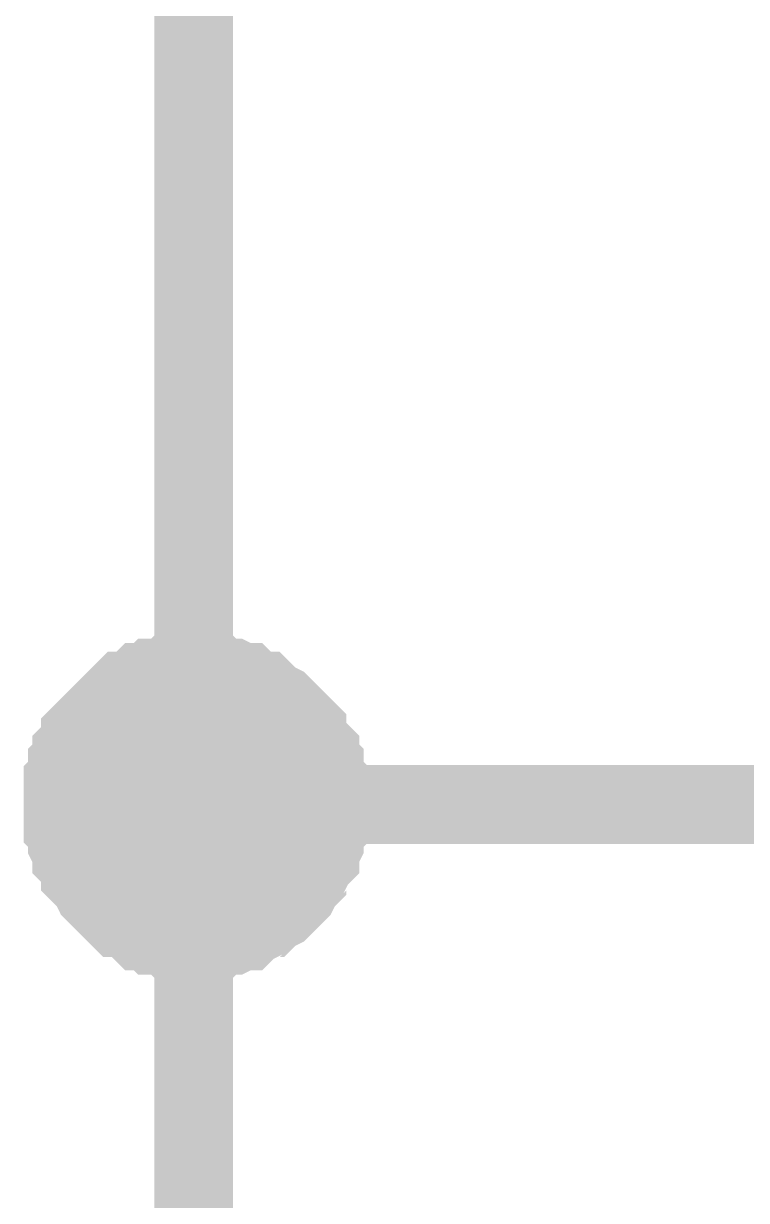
# Model space of a CAD drawing. Header units: millimetres. Extents: x -2024 to 917, y -725 to 13.
# Drawn here: x 743.795 to 746.542, y -405.292 to -400.818 of the extents above; entities that cross this region are included whole.
import ezdxf

# ---------------------------------------------------------------- set-up
doc = ezdxf.new("R2010")
doc.units = ezdxf.units.MM
doc.layers.add('Sheet', color=255, linetype='Continuous')

msp = doc.modelspace()

# ---------------------------------------------------------------- linework, layer by layer
at = {"layer": 'Sheet'}
for points, const_width in [([(746.9405, -403.7866), (744.4413, -403.7866), (744.4413, -398.7859), (744.4413, -393.8016), (771.9326, -393.8016)], 0.2997), ([(743.9448, -403.7866), (743.9448, -403.7535), (743.9448, -403.737), (743.9448, -403.7038), (743.9613, -403.6873), (743.9613, -403.6542), (743.9613, -403.6376), (743.9779, -403.6211), (743.9779, -403.5879), (743.9944, -403.5714), (744.011, -403.5548), (744.011, -403.5217), (744.0275, -403.5051), (744.0441, -403.4886), (744.0606, -403.472), (744.0772, -403.4555), (744.0937, -403.4389), (744.1103, -403.4223), (744.1268, -403.4058), (744.1434, -403.3892), (744.1599, -403.3727), (744.1765, -403.3561), (744.2096, -403.3561), (744.2262, -403.3396), (744.2427, -403.323), (744.2758, -403.323), (744.2924, -403.3064), (744.3089, -403.3064), (744.342, -403.3064), (744.3586, -403.2899), (744.3917, -403.2899), (744.4082, -403.2899), (744.4413, -403.2899)], 0.2997), ([(743.9448, -403.7866), (743.9448, -403.7535), (743.9448, -403.737), (743.9448, -403.7038), (743.9613, -403.6873), (743.9613, -403.6542), (743.9613, -403.6376), (743.9779, -403.6211), (743.9779, -403.5879), (743.9944, -403.5714), (744.011, -403.5548), (744.011, -403.5217), (744.0275, -403.5051), (744.0441, -403.4886), (744.0606, -403.472), (744.0772, -403.4555), (744.0937, -403.4389), (744.1103, -403.4223), (744.1268, -403.4058), (744.1434, -403.3892), (744.1599, -403.3727), (744.1765, -403.3561), (744.2096, -403.3561), (744.2262, -403.3396), (744.2427, -403.323), (744.2758, -403.323), (744.2924, -403.3064), (744.3089, -403.3064), (744.342, -403.3064), (744.3586, -403.2899), (744.3917, -403.2899), (744.4082, -403.2899), (744.4413, -403.2899)], 0.2997), ([(743.9448, -403.7866), (743.9448, -403.7535), (743.9448, -403.737), (743.9448, -403.7038), (743.9613, -403.6873), (743.9613, -403.6542), (743.9613, -403.6376), (743.9779, -403.6211), (743.9779, -403.5879), (743.9944, -403.5714), (744.011, -403.5548), (744.011, -403.5217), (744.0275, -403.5051), (744.0441, -403.4886), (744.0606, -403.472), (744.0772, -403.4555), (744.0937, -403.4389), (744.1103, -403.4223), (744.1268, -403.4058), (744.1434, -403.3892), (744.1599, -403.3727), (744.1765, -403.3561), (744.2096, -403.3561), (744.2262, -403.3396), (744.2427, -403.323), (744.2758, -403.323), (744.2924, -403.3064), (744.3089, -403.3064), (744.342, -403.3064), (744.3586, -403.2899), (744.3917, -403.2899), (744.4082, -403.2899), (744.4413, -403.2899)], 0.2997), ([(743.9448, -403.7866), (743.9448, -403.7535), (743.9448, -403.737), (743.9448, -403.7038), (743.9613, -403.6873), (743.9613, -403.6542), (743.9613, -403.6376), (743.9779, -403.6211), (743.9779, -403.5879), (743.9944, -403.5714), (744.011, -403.5548), (744.011, -403.5217), (744.0275, -403.5051), (744.0441, -403.4886), (744.0606, -403.472), (744.0772, -403.4555), (744.0937, -403.4389), (744.1103, -403.4223), (744.1268, -403.4058), (744.1434, -403.3892), (744.1599, -403.3727), (744.1765, -403.3561), (744.2096, -403.3561), (744.2262, -403.3396), (744.2427, -403.323), (744.2758, -403.323), (744.2924, -403.3064), (744.3089, -403.3064), (744.342, -403.3064), (744.3586, -403.2899), (744.3917, -403.2899), (744.4082, -403.2899), (744.4413, -403.2899)], 0.2997), ([(744.4413, -403.2899), (744.4413, -403.2899)], 0.2997), ([(744.4413, -403.2899), (744.4744, -403.2899), (744.491, -403.2899), (744.5241, -403.2899), (744.5406, -403.3064), (744.5737, -403.3064), (744.5903, -403.3064), (744.6234, -403.323), (744.6399, -403.323), (744.6565, -403.3396), (744.6896, -403.3561), (744.7061, -403.3561), (744.7227, -403.3727), (744.7392, -403.3892), (744.7723, -403.4058), (744.7889, -403.4223), (744.8054, -403.4389), (744.822, -403.4555), (744.8385, -403.472), (744.8551, -403.4886), (744.8716, -403.5051), (744.8716, -403.5217), (744.8882, -403.5548), (744.9047, -403.5714), (744.9213, -403.5879), (744.9213, -403.6211), (744.9378, -403.6376), (744.9378, -403.6542), (744.9378, -403.6873), (744.9544, -403.7038), (744.9544, -403.737), (744.9544, -403.7535), (744.9544, -403.7866)], 0.2997), ([(744.4413, -403.2899), (744.4413, -403.2899)], 0.2997), ([(744.4413, -403.2899), (744.4744, -403.2899), (744.491, -403.2899), (744.5241, -403.2899), (744.5406, -403.3064), (744.5737, -403.3064), (744.5903, -403.3064), (744.6234, -403.323), (744.6399, -403.323), (744.6565, -403.3396), (744.6896, -403.3561), (744.7061, -403.3561), (744.7227, -403.3727), (744.7392, -403.3892), (744.7723, -403.4058), (744.7889, -403.4223), (744.8054, -403.4389), (744.822, -403.4555), (744.8385, -403.472), (744.8551, -403.4886), (744.8716, -403.5051), (744.8716, -403.5217), (744.8882, -403.5548), (744.9047, -403.5714), (744.9213, -403.5879), (744.9213, -403.6211), (744.9378, -403.6376), (744.9378, -403.6542), (744.9378, -403.6873), (744.9544, -403.7038), (744.9544, -403.737), (744.9544, -403.7535), (744.9544, -403.7866)], 0.2997), ([(744.4413, -403.2899), (744.4413, -403.2899)], 0.2997), ([(744.4413, -403.2899), (744.4744, -403.2899), (744.491, -403.2899), (744.5241, -403.2899), (744.5406, -403.3064), (744.5737, -403.3064), (744.5903, -403.3064), (744.6234, -403.323), (744.6399, -403.323), (744.6565, -403.3396), (744.6896, -403.3561), (744.7061, -403.3561), (744.7227, -403.3727), (744.7392, -403.3892), (744.7723, -403.4058), (744.7889, -403.4223), (744.8054, -403.4389), (744.822, -403.4555), (744.8385, -403.472), (744.8551, -403.4886), (744.8716, -403.5051), (744.8716, -403.5217), (744.8882, -403.5548), (744.9047, -403.5714), (744.9213, -403.5879), (744.9213, -403.6211), (744.9378, -403.6376), (744.9378, -403.6542), (744.9378, -403.6873), (744.9544, -403.7038), (744.9544, -403.737), (744.9544, -403.7535), (744.9544, -403.7866)], 0.2997), ([(744.4413, -403.2899), (744.4413, -403.2899)], 0.2997), ([(744.4413, -403.2899), (744.4744, -403.2899), (744.491, -403.2899), (744.5241, -403.2899), (744.5406, -403.3064), (744.5737, -403.3064), (744.5903, -403.3064), (744.6234, -403.323), (744.6399, -403.323), (744.6565, -403.3396), (744.6896, -403.3561), (744.7061, -403.3561), (744.7227, -403.3727), (744.7392, -403.3892), (744.7723, -403.4058), (744.7889, -403.4223), (744.8054, -403.4389), (744.822, -403.4555), (744.8385, -403.472), (744.8551, -403.4886), (744.8716, -403.5051), (744.8716, -403.5217), (744.8882, -403.5548), (744.9047, -403.5714), (744.9213, -403.5879), (744.9213, -403.6211), (744.9378, -403.6376), (744.9378, -403.6542), (744.9378, -403.6873), (744.9544, -403.7038), (744.9544, -403.737), (744.9544, -403.7535), (744.9544, -403.7866)], 0.2997), ([(743.9448, -403.7866), (743.9448, -403.7535), (743.9448, -403.737), (743.9448, -403.7038), (743.9613, -403.6873), (743.9613, -403.6542), (743.9613, -403.6376), (743.9779, -403.6211), (743.9779, -403.5879), (743.9944, -403.5714), (744.011, -403.5548), (744.011, -403.5217), (744.0275, -403.5051), (744.0441, -403.4886), (744.0606, -403.472), (744.0772, -403.4555), (744.0937, -403.4389), (744.1103, -403.4223), (744.1268, -403.4058), (744.1434, -403.3892), (744.1599, -403.3727), (744.1765, -403.3561), (744.2096, -403.3561), (744.2262, -403.3396), (744.2427, -403.323), (744.2758, -403.323), (744.2924, -403.3064), (744.3089, -403.3064), (744.342, -403.3064), (744.3586, -403.2899), (744.3917, -403.2899), (744.4082, -403.2899), (744.4413, -403.2899)], 0.0991), ([(743.9448, -403.7866), (743.9448, -403.7535), (743.9448, -403.737), (743.9448, -403.7038), (743.9613, -403.6873), (743.9613, -403.6542), (743.9613, -403.6376), (743.9779, -403.6211), (743.9779, -403.5879), (743.9944, -403.5714), (744.011, -403.5548), (744.011, -403.5217), (744.0275, -403.5051), (744.0441, -403.4886), (744.0606, -403.472), (744.0772, -403.4555), (744.0937, -403.4389), (744.1103, -403.4223), (744.1268, -403.4058), (744.1434, -403.3892), (744.1599, -403.3727), (744.1765, -403.3561), (744.2096, -403.3561), (744.2262, -403.3396), (744.2427, -403.323), (744.2758, -403.323), (744.2924, -403.3064), (744.3089, -403.3064), (744.342, -403.3064), (744.3586, -403.2899), (744.3917, -403.2899), (744.4082, -403.2899), (744.4413, -403.2899)], 0.0991), ([(743.9448, -403.7866), (743.9448, -403.7535), (743.9448, -403.737), (743.9448, -403.7038), (743.9613, -403.6873), (743.9613, -403.6542), (743.9613, -403.6376), (743.9779, -403.6211), (743.9779, -403.5879), (743.9944, -403.5714), (744.011, -403.5548), (744.011, -403.5217), (744.0275, -403.5051), (744.0441, -403.4886), (744.0606, -403.472), (744.0772, -403.4555), (744.0937, -403.4389), (744.1103, -403.4223), (744.1268, -403.4058), (744.1434, -403.3892), (744.1599, -403.3727), (744.1765, -403.3561), (744.2096, -403.3561), (744.2262, -403.3396), (744.2427, -403.323), (744.2758, -403.323), (744.2924, -403.3064), (744.3089, -403.3064), (744.342, -403.3064), (744.3586, -403.2899), (744.3917, -403.2899), (744.4082, -403.2899), (744.4413, -403.2899)], 0.0991), ([(743.9448, -403.7866), (743.9448, -403.7535), (743.9448, -403.737), (743.9448, -403.7038), (743.9613, -403.6873), (743.9613, -403.6542), (743.9613, -403.6376), (743.9779, -403.6211), (743.9779, -403.5879), (743.9944, -403.5714), (744.011, -403.5548), (744.011, -403.5217), (744.0275, -403.5051), (744.0441, -403.4886), (744.0606, -403.472), (744.0772, -403.4555), (744.0937, -403.4389), (744.1103, -403.4223), (744.1268, -403.4058), (744.1434, -403.3892), (744.1599, -403.3727), (744.1765, -403.3561), (744.2096, -403.3561), (744.2262, -403.3396), (744.2427, -403.323), (744.2758, -403.323), (744.2924, -403.3064), (744.3089, -403.3064), (744.342, -403.3064), (744.3586, -403.2899), (744.3917, -403.2899), (744.4082, -403.2899), (744.4413, -403.2899)], 0.0991), ([(744.4413, -403.2899), (744.4413, -403.2899)], 0.0991), ([(744.4413, -403.2899), (744.4744, -403.2899), (744.491, -403.2899), (744.5241, -403.2899), (744.5406, -403.3064), (744.5737, -403.3064), (744.5903, -403.3064), (744.6234, -403.323), (744.6399, -403.323), (744.6565, -403.3396), (744.6896, -403.3561), (744.7061, -403.3561), (744.7227, -403.3727), (744.7392, -403.3892), (744.7723, -403.4058), (744.7889, -403.4223), (744.8054, -403.4389), (744.822, -403.4555), (744.8385, -403.472), (744.8551, -403.4886), (744.8716, -403.5051), (744.8716, -403.5217), (744.8882, -403.5548), (744.9047, -403.5714), (744.9213, -403.5879), (744.9213, -403.6211), (744.9378, -403.6376), (744.9378, -403.6542), (744.9378, -403.6873), (744.9544, -403.7038), (744.9544, -403.737), (744.9544, -403.7535), (744.9544, -403.7866)], 0.0991), ([(744.4413, -403.2899), (744.4413, -403.2899)], 0.0991), ([(744.4413, -403.2899), (744.4744, -403.2899), (744.491, -403.2899), (744.5241, -403.2899), (744.5406, -403.3064), (744.5737, -403.3064), (744.5903, -403.3064), (744.6234, -403.323), (744.6399, -403.323), (744.6565, -403.3396), (744.6896, -403.3561), (744.7061, -403.3561), (744.7227, -403.3727), (744.7392, -403.3892), (744.7723, -403.4058), (744.7889, -403.4223), (744.8054, -403.4389), (744.822, -403.4555), (744.8385, -403.472), (744.8551, -403.4886), (744.8716, -403.5051), (744.8716, -403.5217), (744.8882, -403.5548), (744.9047, -403.5714), (744.9213, -403.5879), (744.9213, -403.6211), (744.9378, -403.6376), (744.9378, -403.6542), (744.9378, -403.6873), (744.9544, -403.7038), (744.9544, -403.737), (744.9544, -403.7535), (744.9544, -403.7866)], 0.0991), ([(744.4413, -403.2899), (744.4413, -403.2899)], 0.0991), ([(744.4413, -403.2899), (744.4744, -403.2899), (744.491, -403.2899), (744.5241, -403.2899), (744.5406, -403.3064), (744.5737, -403.3064), (744.5903, -403.3064), (744.6234, -403.323), (744.6399, -403.323), (744.6565, -403.3396), (744.6896, -403.3561), (744.7061, -403.3561), (744.7227, -403.3727), (744.7392, -403.3892), (744.7723, -403.4058), (744.7889, -403.4223), (744.8054, -403.4389), (744.822, -403.4555), (744.8385, -403.472), (744.8551, -403.4886), (744.8716, -403.5051), (744.8716, -403.5217), (744.8882, -403.5548), (744.9047, -403.5714), (744.9213, -403.5879), (744.9213, -403.6211), (744.9378, -403.6376), (744.9378, -403.6542), (744.9378, -403.6873), (744.9544, -403.7038), (744.9544, -403.737), (744.9544, -403.7535), (744.9544, -403.7866)], 0.0991), ([(744.4413, -403.2899), (744.4413, -403.2899)], 0.0991), ([(744.4413, -403.2899), (744.4744, -403.2899), (744.491, -403.2899), (744.5241, -403.2899), (744.5406, -403.3064), (744.5737, -403.3064), (744.5903, -403.3064), (744.6234, -403.323), (744.6399, -403.323), (744.6565, -403.3396), (744.6896, -403.3561), (744.7061, -403.3561), (744.7227, -403.3727), (744.7392, -403.3892), (744.7723, -403.4058), (744.7889, -403.4223), (744.8054, -403.4389), (744.822, -403.4555), (744.8385, -403.472), (744.8551, -403.4886), (744.8716, -403.5051), (744.8716, -403.5217), (744.8882, -403.5548), (744.9047, -403.5714), (744.9213, -403.5879), (744.9213, -403.6211), (744.9378, -403.6376), (744.9378, -403.6542), (744.9378, -403.6873), (744.9544, -403.7038), (744.9544, -403.737), (744.9544, -403.7535), (744.9544, -403.7866)], 0.0991), ([(744.4413, -404.3), (744.4082, -404.3), (744.3917, -404.3), (744.3586, -404.3), (744.342, -404.2834), (744.3089, -404.2834), (744.2924, -404.2834), (744.2758, -404.2669), (744.2427, -404.2669), (744.2262, -404.2503), (744.2096, -404.2337), (744.1765, -404.2172), (744.1599, -404.2172), (744.1434, -404.2006), (744.1268, -404.1841), (744.1103, -404.1675), (744.0937, -404.1509), (744.0772, -404.1344), (744.0606, -404.1178), (744.0441, -404.0847), (744.0275, -404.0681), (744.011, -404.0516), (744.011, -404.035), (743.9944, -404.0019), (743.9779, -403.9854), (743.9779, -403.9688), (743.9613, -403.9357), (743.9613, -403.9191), (743.9613, -403.886), (743.9448, -403.8694), (743.9448, -403.8363), (743.9448, -403.8198), (743.9448, -403.7866)], 0.2997), ([(743.9448, -403.7866), (743.9448, -403.7866)], 0.2997), ([(744.4413, -404.3), (744.4082, -404.3), (744.3917, -404.3), (744.3586, -404.3), (744.342, -404.2834), (744.3089, -404.2834), (744.2924, -404.2834), (744.2758, -404.2669), (744.2427, -404.2669), (744.2262, -404.2503), (744.2096, -404.2337), (744.1765, -404.2172), (744.1599, -404.2172), (744.1434, -404.2006), (744.1268, -404.1841), (744.1103, -404.1675), (744.0937, -404.1509), (744.0772, -404.1344), (744.0606, -404.1178), (744.0441, -404.0847), (744.0275, -404.0681), (744.011, -404.0516), (744.011, -404.035), (743.9944, -404.0019), (743.9779, -403.9854), (743.9779, -403.9688), (743.9613, -403.9357), (743.9613, -403.9191), (743.9613, -403.886), (743.9448, -403.8694), (743.9448, -403.8363), (743.9448, -403.8198), (743.9448, -403.7866)], 0.2997), ([(743.9448, -403.7866), (743.9448, -403.7866)], 0.2997), ([(744.4413, -404.3), (744.4082, -404.3), (744.3917, -404.3), (744.3586, -404.3), (744.342, -404.2834), (744.3089, -404.2834), (744.2924, -404.2834), (744.2758, -404.2669), (744.2427, -404.2669), (744.2262, -404.2503), (744.2096, -404.2337), (744.1765, -404.2172), (744.1599, -404.2172), (744.1434, -404.2006), (744.1268, -404.1841), (744.1103, -404.1675), (744.0937, -404.1509), (744.0772, -404.1344), (744.0606, -404.1178), (744.0441, -404.0847), (744.0275, -404.0681), (744.011, -404.0516), (744.011, -404.035), (743.9944, -404.0019), (743.9779, -403.9854), (743.9779, -403.9688), (743.9613, -403.9357), (743.9613, -403.9191), (743.9613, -403.886), (743.9448, -403.8694), (743.9448, -403.8363), (743.9448, -403.8198), (743.9448, -403.7866)], 0.2997), ([(743.9448, -403.7866), (743.9448, -403.7866)], 0.2997), ([(744.4413, -404.3), (744.4082, -404.3), (744.3917, -404.3), (744.3586, -404.3), (744.342, -404.2834), (744.3089, -404.2834), (744.2924, -404.2834), (744.2758, -404.2669), (744.2427, -404.2669), (744.2262, -404.2503), (744.2096, -404.2337), (744.1765, -404.2172), (744.1599, -404.2172), (744.1434, -404.2006), (744.1268, -404.1841), (744.1103, -404.1675), (744.0937, -404.1509), (744.0772, -404.1344), (744.0606, -404.1178), (744.0441, -404.0847), (744.0275, -404.0681), (744.011, -404.0516), (744.011, -404.035), (743.9944, -404.0019), (743.9779, -403.9854), (743.9779, -403.9688), (743.9613, -403.9357), (743.9613, -403.9191), (743.9613, -403.886), (743.9448, -403.8694), (743.9448, -403.8363), (743.9448, -403.8198), (743.9448, -403.7866)], 0.2997), ([(743.9448, -403.7866), (743.9448, -403.7866)], 0.2997), ([(771.9326, -408.7874), (744.4413, -408.7874), (744.4413, -403.7866)], 0.2997), ([(744.9544, -403.7866), (744.9544, -403.8198), (744.9544, -403.8363), (744.9544, -403.8694), (744.9378, -403.886), (744.9378, -403.9191), (744.9378, -403.9357), (744.9213, -403.9688), (744.9213, -403.9854), (744.9047, -404.0019), (744.8882, -404.035), (744.8716, -404.0516), (744.8716, -404.0681), (744.8551, -404.0847), (744.8385, -404.1178), (744.822, -404.1344), (744.8054, -404.1509), (744.7889, -404.1675), (744.7723, -404.1841), (744.7392, -404.2006), (744.7227, -404.2172), (744.7061, -404.2172), (744.6896, -404.2337), (744.6565, -404.2503), (744.6399, -404.2669), (744.6234, -404.2669), (744.5903, -404.2834), (744.5737, -404.2834), (744.5406, -404.2834), (744.5241, -404.3), (744.491, -404.3), (744.4744, -404.3), (744.4413, -404.3)], 0.2997), ([(744.9544, -403.7866), (744.9544, -403.8198), (744.9544, -403.8363), (744.9544, -403.8694), (744.9378, -403.886), (744.9378, -403.9191), (744.9378, -403.9357), (744.9213, -403.9688), (744.9213, -403.9854), (744.9047, -404.0019), (744.8882, -404.035), (744.8716, -404.0516), (744.8716, -404.0681), (744.8551, -404.0847), (744.8385, -404.1178), (744.822, -404.1344), (744.8054, -404.1509), (744.7889, -404.1675), (744.7723, -404.1841), (744.7392, -404.2006), (744.7227, -404.2172), (744.7061, -404.2172), (744.6896, -404.2337), (744.6565, -404.2503), (744.6399, -404.2669), (744.6234, -404.2669), (744.5903, -404.2834), (744.5737, -404.2834), (744.5406, -404.2834), (744.5241, -404.3), (744.491, -404.3), (744.4744, -404.3), (744.4413, -404.3)], 0.2997), ([(744.9544, -403.7866), (744.9544, -403.8198), (744.9544, -403.8363), (744.9544, -403.8694), (744.9378, -403.886), (744.9378, -403.9191), (744.9378, -403.9357), (744.9213, -403.9688), (744.9213, -403.9854), (744.9047, -404.0019), (744.8882, -404.035), (744.8716, -404.0516), (744.8716, -404.0681), (744.8551, -404.0847), (744.8385, -404.1178), (744.822, -404.1344), (744.8054, -404.1509), (744.7889, -404.1675), (744.7723, -404.1841), (744.7392, -404.2006), (744.7227, -404.2172), (744.7061, -404.2172), (744.6896, -404.2337), (744.6565, -404.2503), (744.6399, -404.2669), (744.6234, -404.2669), (744.5903, -404.2834), (744.5737, -404.2834), (744.5406, -404.2834), (744.5241, -404.3), (744.491, -404.3), (744.4744, -404.3), (744.4413, -404.3)], 0.2997), ([(744.9544, -403.7866), (744.9544, -403.8198), (744.9544, -403.8363), (744.9544, -403.8694), (744.9378, -403.886), (744.9378, -403.9191), (744.9378, -403.9357), (744.9213, -403.9688), (744.9213, -403.9854), (744.9047, -404.0019), (744.8882, -404.035), (744.8716, -404.0516), (744.8716, -404.0681), (744.8551, -404.0847), (744.8385, -404.1178), (744.822, -404.1344), (744.8054, -404.1509), (744.7889, -404.1675), (744.7723, -404.1841), (744.7392, -404.2006), (744.7227, -404.2172), (744.7061, -404.2172), (744.6896, -404.2337), (744.6565, -404.2503), (744.6399, -404.2669), (744.6234, -404.2669), (744.5903, -404.2834), (744.5737, -404.2834), (744.5406, -404.2834), (744.5241, -404.3), (744.491, -404.3), (744.4744, -404.3), (744.4413, -404.3)], 0.2997), ([(744.9544, -403.7866), (744.9544, -403.7866), (744.9544, -403.7866), (744.9544, -403.7866), (744.9544, -403.7866), (744.9544, -403.7866), (744.9544, -403.7866), (744.9544, -403.7866), (744.9544, -403.7866), (744.9544, -403.7866), (744.9544, -403.7866), (744.9544, -403.7866), (744.9544, -403.7866), (744.9544, -403.7866), (744.9544, -403.7866), (744.9544, -403.7866), (744.9544, -403.7866), (744.9544, -403.7866), (744.9544, -403.7866), (744.9544, -403.7866), (744.9544, -403.7866), (744.9544, -403.7866), (744.9544, -403.7866), (744.9544, -403.7866), (744.9544, -403.7866), (744.9544, -403.7866), (744.9544, -403.7866), (744.9544, -403.7866), (744.9544, -403.7866), (744.9544, -403.7866), (744.9544, -403.7866), (744.9544, -403.7866), (744.9544, -403.7866)], 0.2997), ([(744.9544, -403.7866), (744.9544, -403.7866)], 0.2997), ([(744.9544, -403.7866), (744.9544, -403.7866), (744.9544, -403.7866), (744.9544, -403.7866), (744.9544, -403.7866), (744.9544, -403.7866), (744.9544, -403.7866), (744.9544, -403.7866), (744.9544, -403.7866), (744.9544, -403.7866), (744.9544, -403.7866), (744.9544, -403.7866), (744.9544, -403.7866), (744.9544, -403.7866), (744.9544, -403.7866), (744.9544, -403.7866), (744.9544, -403.7866), (744.9544, -403.7866), (744.9544, -403.7866), (744.9544, -403.7866), (744.9544, -403.7866), (744.9544, -403.7866), (744.9544, -403.7866), (744.9544, -403.7866), (744.9544, -403.7866), (744.9544, -403.7866), (744.9544, -403.7866), (744.9544, -403.7866), (744.9544, -403.7866), (744.9544, -403.7866), (744.9544, -403.7866), (744.9544, -403.7866), (744.9544, -403.7866)], 0.2997), ([(744.9544, -403.7866), (744.9544, -403.7866)], 0.2997), ([(744.9544, -403.7866), (744.9544, -403.7866), (744.9544, -403.7866), (744.9544, -403.7866), (744.9544, -403.7866), (744.9544, -403.7866), (744.9544, -403.7866), (744.9544, -403.7866), (744.9544, -403.7866), (744.9544, -403.7866), (744.9544, -403.7866), (744.9544, -403.7866), (744.9544, -403.7866), (744.9544, -403.7866), (744.9544, -403.7866), (744.9544, -403.7866), (744.9544, -403.7866), (744.9544, -403.7866), (744.9544, -403.7866), (744.9544, -403.7866), (744.9544, -403.7866), (744.9544, -403.7866), (744.9544, -403.7866), (744.9544, -403.7866), (744.9544, -403.7866), (744.9544, -403.7866), (744.9544, -403.7866), (744.9544, -403.7866), (744.9544, -403.7866), (744.9544, -403.7866), (744.9544, -403.7866), (744.9544, -403.7866), (744.9544, -403.7866)], 0.2997), ([(744.9544, -403.7866), (744.9544, -403.7866)], 0.2997), ([(744.9544, -403.7866), (744.9544, -403.7866), (744.9544, -403.7866), (744.9544, -403.7866), (744.9544, -403.7866), (744.9544, -403.7866), (744.9544, -403.7866), (744.9544, -403.7866), (744.9544, -403.7866), (744.9544, -403.7866), (744.9544, -403.7866), (744.9544, -403.7866), (744.9544, -403.7866), (744.9544, -403.7866), (744.9544, -403.7866), (744.9544, -403.7866), (744.9544, -403.7866), (744.9544, -403.7866), (744.9544, -403.7866), (744.9544, -403.7866), (744.9544, -403.7866), (744.9544, -403.7866), (744.9544, -403.7866), (744.9544, -403.7866), (744.9544, -403.7866), (744.9544, -403.7866), (744.9544, -403.7866), (744.9544, -403.7866), (744.9544, -403.7866), (744.9544, -403.7866), (744.9544, -403.7866), (744.9544, -403.7866), (744.9544, -403.7866)], 0.2997), ([(744.9544, -403.7866), (744.9544, -403.7866)], 0.2997), ([(744.4413, -404.3), (744.4082, -404.3), (744.3917, -404.3), (744.3586, -404.3), (744.342, -404.2834), (744.3089, -404.2834), (744.2924, -404.2834), (744.2758, -404.2669), (744.2427, -404.2669), (744.2262, -404.2503), (744.2096, -404.2337), (744.1765, -404.2172), (744.1599, -404.2172), (744.1434, -404.2006), (744.1268, -404.1841), (744.1103, -404.1675), (744.0937, -404.1509), (744.0772, -404.1344), (744.0606, -404.1178), (744.0441, -404.0847), (744.0275, -404.0681), (744.011, -404.0516), (744.011, -404.035), (743.9944, -404.0019), (743.9779, -403.9854), (743.9779, -403.9688), (743.9613, -403.9357), (743.9613, -403.9191), (743.9613, -403.886), (743.9448, -403.8694), (743.9448, -403.8363), (743.9448, -403.8198), (743.9448, -403.7866)], 0.0991), ([(743.9448, -403.7866), (743.9448, -403.7866)], 0.0991), ([(744.4413, -404.3), (744.4082, -404.3), (744.3917, -404.3), (744.3586, -404.3), (744.342, -404.2834), (744.3089, -404.2834), (744.2924, -404.2834), (744.2758, -404.2669), (744.2427, -404.2669), (744.2262, -404.2503), (744.2096, -404.2337), (744.1765, -404.2172), (744.1599, -404.2172), (744.1434, -404.2006), (744.1268, -404.1841), (744.1103, -404.1675), (744.0937, -404.1509), (744.0772, -404.1344), (744.0606, -404.1178), (744.0441, -404.0847), (744.0275, -404.0681), (744.011, -404.0516), (744.011, -404.035), (743.9944, -404.0019), (743.9779, -403.9854), (743.9779, -403.9688), (743.9613, -403.9357), (743.9613, -403.9191), (743.9613, -403.886), (743.9448, -403.8694), (743.9448, -403.8363), (743.9448, -403.8198), (743.9448, -403.7866)], 0.0991), ([(743.9448, -403.7866), (743.9448, -403.7866)], 0.0991), ([(744.4413, -404.3), (744.4082, -404.3), (744.3917, -404.3), (744.3586, -404.3), (744.342, -404.2834), (744.3089, -404.2834), (744.2924, -404.2834), (744.2758, -404.2669), (744.2427, -404.2669), (744.2262, -404.2503), (744.2096, -404.2337), (744.1765, -404.2172), (744.1599, -404.2172), (744.1434, -404.2006), (744.1268, -404.1841), (744.1103, -404.1675), (744.0937, -404.1509), (744.0772, -404.1344), (744.0606, -404.1178), (744.0441, -404.0847), (744.0275, -404.0681), (744.011, -404.0516), (744.011, -404.035), (743.9944, -404.0019), (743.9779, -403.9854), (743.9779, -403.9688), (743.9613, -403.9357), (743.9613, -403.9191), (743.9613, -403.886), (743.9448, -403.8694), (743.9448, -403.8363), (743.9448, -403.8198), (743.9448, -403.7866)], 0.0991), ([(743.9448, -403.7866), (743.9448, -403.7866)], 0.0991), ([(744.4413, -404.3), (744.4082, -404.3), (744.3917, -404.3), (744.3586, -404.3), (744.342, -404.2834), (744.3089, -404.2834), (744.2924, -404.2834), (744.2758, -404.2669), (744.2427, -404.2669), (744.2262, -404.2503), (744.2096, -404.2337), (744.1765, -404.2172), (744.1599, -404.2172), (744.1434, -404.2006), (744.1268, -404.1841), (744.1103, -404.1675), (744.0937, -404.1509), (744.0772, -404.1344), (744.0606, -404.1178), (744.0441, -404.0847), (744.0275, -404.0681), (744.011, -404.0516), (744.011, -404.035), (743.9944, -404.0019), (743.9779, -403.9854), (743.9779, -403.9688), (743.9613, -403.9357), (743.9613, -403.9191), (743.9613, -403.886), (743.9448, -403.8694), (743.9448, -403.8363), (743.9448, -403.8198), (743.9448, -403.7866)], 0.0991), ([(743.9448, -403.7866), (743.9448, -403.7866)], 0.0991), ([(744.9544, -403.7866), (744.9544, -403.8198), (744.9544, -403.8363), (744.9544, -403.8694), (744.9378, -403.886), (744.9378, -403.9191), (744.9378, -403.9357), (744.9213, -403.9688), (744.9213, -403.9854), (744.9047, -404.0019), (744.8882, -404.035), (744.8716, -404.0516), (744.8716, -404.0681), (744.8551, -404.0847), (744.8385, -404.1178), (744.822, -404.1344), (744.8054, -404.1509), (744.7889, -404.1675), (744.7723, -404.1841), (744.7392, -404.2006), (744.7227, -404.2172), (744.7061, -404.2172), (744.6896, -404.2337), (744.6565, -404.2503), (744.6399, -404.2669), (744.6234, -404.2669), (744.5903, -404.2834), (744.5737, -404.2834), (744.5406, -404.2834), (744.5241, -404.3), (744.491, -404.3), (744.4744, -404.3), (744.4413, -404.3)], 0.0991), ([(744.9544, -403.7866), (744.9544, -403.8198), (744.9544, -403.8363), (744.9544, -403.8694), (744.9378, -403.886), (744.9378, -403.9191), (744.9378, -403.9357), (744.9213, -403.9688), (744.9213, -403.9854), (744.9047, -404.0019), (744.8882, -404.035), (744.8716, -404.0516), (744.8716, -404.0681), (744.8551, -404.0847), (744.8385, -404.1178), (744.822, -404.1344), (744.8054, -404.1509), (744.7889, -404.1675), (744.7723, -404.1841), (744.7392, -404.2006), (744.7227, -404.2172), (744.7061, -404.2172), (744.6896, -404.2337), (744.6565, -404.2503), (744.6399, -404.2669), (744.6234, -404.2669), (744.5903, -404.2834), (744.5737, -404.2834), (744.5406, -404.2834), (744.5241, -404.3), (744.491, -404.3), (744.4744, -404.3), (744.4413, -404.3)], 0.0991), ([(744.9544, -403.7866), (744.9544, -403.8198), (744.9544, -403.8363), (744.9544, -403.8694), (744.9378, -403.886), (744.9378, -403.9191), (744.9378, -403.9357), (744.9213, -403.9688), (744.9213, -403.9854), (744.9047, -404.0019), (744.8882, -404.035), (744.8716, -404.0516), (744.8716, -404.0681), (744.8551, -404.0847), (744.8385, -404.1178), (744.822, -404.1344), (744.8054, -404.1509), (744.7889, -404.1675), (744.7723, -404.1841), (744.7392, -404.2006), (744.7227, -404.2172), (744.7061, -404.2172), (744.6896, -404.2337), (744.6565, -404.2503), (744.6399, -404.2669), (744.6234, -404.2669), (744.5903, -404.2834), (744.5737, -404.2834), (744.5406, -404.2834), (744.5241, -404.3), (744.491, -404.3), (744.4744, -404.3), (744.4413, -404.3)], 0.0991), ([(744.9544, -403.7866), (744.9544, -403.8198), (744.9544, -403.8363), (744.9544, -403.8694), (744.9378, -403.886), (744.9378, -403.9191), (744.9378, -403.9357), (744.9213, -403.9688), (744.9213, -403.9854), (744.9047, -404.0019), (744.8882, -404.035), (744.8716, -404.0516), (744.8716, -404.0681), (744.8551, -404.0847), (744.8385, -404.1178), (744.822, -404.1344), (744.8054, -404.1509), (744.7889, -404.1675), (744.7723, -404.1841), (744.7392, -404.2006), (744.7227, -404.2172), (744.7061, -404.2172), (744.6896, -404.2337), (744.6565, -404.2503), (744.6399, -404.2669), (744.6234, -404.2669), (744.5903, -404.2834), (744.5737, -404.2834), (744.5406, -404.2834), (744.5241, -404.3), (744.491, -404.3), (744.4744, -404.3), (744.4413, -404.3)], 0.0991), ([(744.9544, -403.7866), (744.9544, -403.7866), (744.9544, -403.7866), (744.9544, -403.7866), (744.9544, -403.7866), (744.9544, -403.7866), (744.9544, -403.7866), (744.9544, -403.7866), (744.9544, -403.7866), (744.9544, -403.7866), (744.9544, -403.7866), (744.9544, -403.7866), (744.9544, -403.7866), (744.9544, -403.7866), (744.9544, -403.7866), (744.9544, -403.7866), (744.9544, -403.7866), (744.9544, -403.7866), (744.9544, -403.7866), (744.9544, -403.7866), (744.9544, -403.7866), (744.9544, -403.7866), (744.9544, -403.7866), (744.9544, -403.7866), (744.9544, -403.7866), (744.9544, -403.7866), (744.9544, -403.7866), (744.9544, -403.7866), (744.9544, -403.7866), (744.9544, -403.7866), (744.9544, -403.7866), (744.9544, -403.7866), (744.9544, -403.7866)], 0.0991), ([(744.9544, -403.7866), (744.9544, -403.7866)], 0.0991), ([(744.9544, -403.7866), (744.9544, -403.7866), (744.9544, -403.7866), (744.9544, -403.7866), (744.9544, -403.7866), (744.9544, -403.7866), (744.9544, -403.7866), (744.9544, -403.7866), (744.9544, -403.7866), (744.9544, -403.7866), (744.9544, -403.7866), (744.9544, -403.7866), (744.9544, -403.7866), (744.9544, -403.7866), (744.9544, -403.7866), (744.9544, -403.7866), (744.9544, -403.7866), (744.9544, -403.7866), (744.9544, -403.7866), (744.9544, -403.7866), (744.9544, -403.7866), (744.9544, -403.7866), (744.9544, -403.7866), (744.9544, -403.7866), (744.9544, -403.7866), (744.9544, -403.7866), (744.9544, -403.7866), (744.9544, -403.7866), (744.9544, -403.7866), (744.9544, -403.7866), (744.9544, -403.7866), (744.9544, -403.7866), (744.9544, -403.7866)], 0.0991), ([(744.9544, -403.7866), (744.9544, -403.7866)], 0.0991), ([(744.9544, -403.7866), (744.9544, -403.7866), (744.9544, -403.7866), (744.9544, -403.7866), (744.9544, -403.7866), (744.9544, -403.7866), (744.9544, -403.7866), (744.9544, -403.7866), (744.9544, -403.7866), (744.9544, -403.7866), (744.9544, -403.7866), (744.9544, -403.7866), (744.9544, -403.7866), (744.9544, -403.7866), (744.9544, -403.7866), (744.9544, -403.7866), (744.9544, -403.7866), (744.9544, -403.7866), (744.9544, -403.7866), (744.9544, -403.7866), (744.9544, -403.7866), (744.9544, -403.7866), (744.9544, -403.7866), (744.9544, -403.7866), (744.9544, -403.7866), (744.9544, -403.7866), (744.9544, -403.7866), (744.9544, -403.7866), (744.9544, -403.7866), (744.9544, -403.7866), (744.9544, -403.7866), (744.9544, -403.7866), (744.9544, -403.7866)], 0.0991), ([(744.9544, -403.7866), (744.9544, -403.7866)], 0.0991), ([(744.9544, -403.7866), (744.9544, -403.7866), (744.9544, -403.7866), (744.9544, -403.7866), (744.9544, -403.7866), (744.9544, -403.7866), (744.9544, -403.7866), (744.9544, -403.7866), (744.9544, -403.7866), (744.9544, -403.7866), (744.9544, -403.7866), (744.9544, -403.7866), (744.9544, -403.7866), (744.9544, -403.7866), (744.9544, -403.7866), (744.9544, -403.7866), (744.9544, -403.7866), (744.9544, -403.7866), (744.9544, -403.7866), (744.9544, -403.7866), (744.9544, -403.7866), (744.9544, -403.7866), (744.9544, -403.7866), (744.9544, -403.7866), (744.9544, -403.7866), (744.9544, -403.7866), (744.9544, -403.7866), (744.9544, -403.7866), (744.9544, -403.7866), (744.9544, -403.7866), (744.9544, -403.7866), (744.9544, -403.7866), (744.9544, -403.7866)], 0.0991), ([(744.9544, -403.7866), (744.9544, -403.7866)], 0.0991)]:
    msp.add_lwpolyline(points, dxfattribs=dict(at, const_width=const_width))
at = {"layer": 'Sheet', "const_width": 0.508}
msp.add_lwpolyline([(744.1889, -403.7857, 1), (744.6969, -403.7857, 1)], format="xyb", close=True, dxfattribs=at)

doc.saveas('drawing.dxf')
